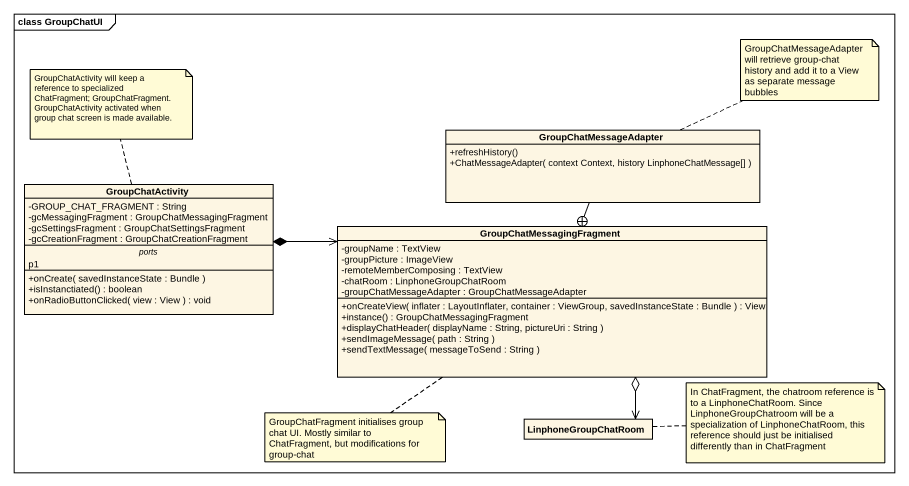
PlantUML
@startuml
mainframe class GroupChatUI
hide circle
hide empty members
skinparam classAttributeIconSize 0
class GroupChatMessageAdapter {
  +refreshHistory()
  +ChatMessageAdapter( context Context, history LinphoneChatMessage[] )
}
class GroupChatActivity {
  -GROUP_CHAT_FRAGMENT : String
  -gcMessagingFragment : GroupChatMessagingFragment
  -gcSettingsFragment : GroupChatSettingsFragment
  -gcCreationFragment : GroupChatCreationFragment
  -- ports --
  p1
  --
  +onCreate( savedInstanceState : Bundle )
  +isInstanctiated() : boolean
  +onRadioButtonClicked( view : View ) : void
}
class GroupChatMessagingFragment {
  -groupName : TextView
  -groupPicture : ImageView
  -remoteMemberComposing : TextView
  -chatRoom : LinphoneGroupChatRoom
  -groupChatMessageAdapter : GroupChatMessageAdapter
  +onCreateView( inflater : LayoutInflater, container : ViewGroup, savedInstanceState : Bundle ) : View
  +instance() : GroupChatMessagingFragment
  +displayChatHeader( displayName : String, pictureUri : String )
  +sendImageMessage( path : String )
  +sendTextMessage( messageToSend : String )
}
class LinphoneGroupChatRoom
GroupChatMessageAdapter --+ GroupChatMessagingFragment
GroupChatActivity *-right-> GroupChatMessagingFragment
GroupChatMessagingFragment o--> LinphoneGroupChatRoom
note right of GroupChatMessageAdapter : GroupChatMessageAdapter will retrieve group-chat history and add it to a View as separate message bubbles
note top of GroupChatActivity : GroupChatActivity will keep a reference to specialized ChatFragment; GroupChatFragment. GroupChatActivity activated when group chat screen is made available.
note right of LinphoneGroupChatRoom : In ChatFragment, the chatroom reference is to a LinphoneChatRoom. Since LinphoneGroupChatroom will be a specialization of LinphoneChatRoom, this reference should just be initialised differently than in ChatFragment
note bottom of GroupChatMessagingFragment : GroupChatFragment initialises group chat UI. Mostly similar to ChatFragment, but modifications for group-chat
@enduml
